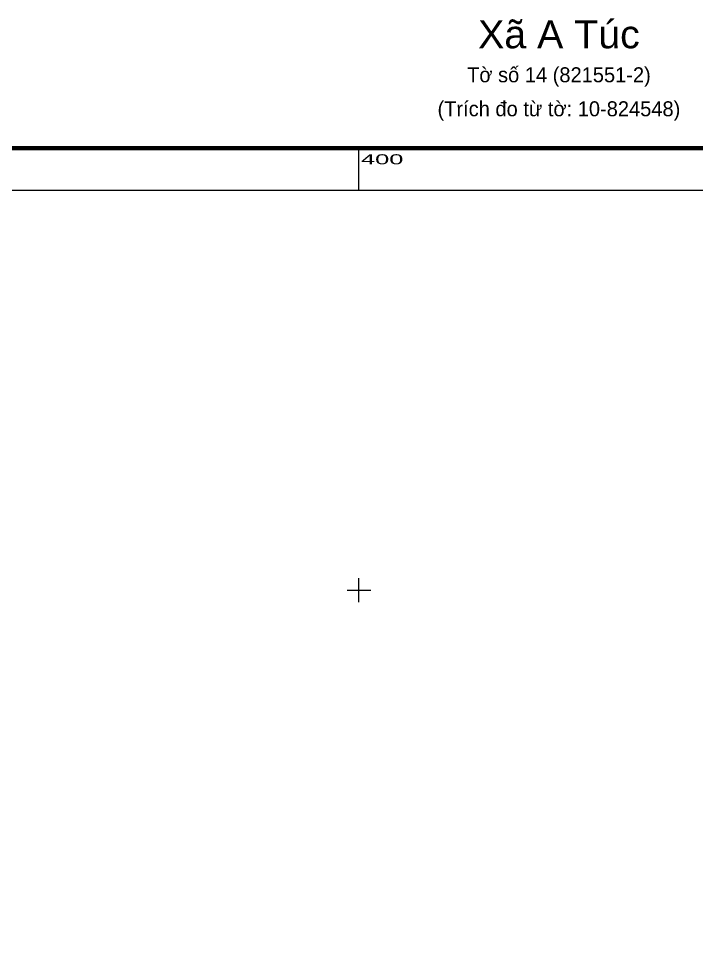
# Model space of a CAD drawing. Header units: metres. Extents: x 551779 to 553236, y 1819638 to 1821293.
# Drawn here: x 552229.6 to 552568.9, y 1820827.8 to 1821286 of the extents above; entities that cross this region are included whole.
import ezdxf
from ezdxf.enums import TextEntityAlignment as Align

# ---------------------------------------------------------------- set-up
doc = ezdxf.new("R2010")
doc.units = ezdxf.units.M
doc.header["$LTSCALE"] = 0.6
doc.layers.add('63', color=7, linetype='Continuous', lineweight=13)

msp = doc.modelspace()

# ---------------------------------------------------------------- linework, layer by layer
at = {"layer": '63'}
for p, q in [((552400, 1821200), (552400, 1821221)), ((552400, 1820994), (552400, 1821006)), ((552394, 1821000), (552406, 1821000))]:
    msp.add_line(p, q, dxfattribs=at)
at = {"layer": '63', "lineweight": 158}
msp.add_lwpolyline([(551779, 1821221), (553221, 1821221), (553221, 1819779), (551779, 1819779)], close=True, dxfattribs=at)
at = {"layer": '63'}
msp.add_lwpolyline([(551800, 1821200), (553200, 1821200), (553200, 1819800), (551800, 1819800)], close=True, dxfattribs=at)

# ---------------------------------------------------------------- texts
at = {"layer": '63', "width": 1.05}
msp.add_text('Xã A Túc', height=14, dxfattribs=at).set_placement((552500.005, 1821271), align=Align.CENTER)
at = {"layer": '63'}
for s, p in [('Tờ số 14 (821551-2)', (552500.005, 1821254)), ('(Trích đo từ tờ: 10-824548)', (552499.995, 1821237))]:
    msp.add_text(s, height=7.5, dxfattribs=at).set_placement(p, align=Align.CENTER)
at = {"layer": '63', "width": 1.9}
msp.add_text('400', height=5, dxfattribs=at).set_placement((552401, 1821213))

doc.saveas('drawing.dxf')
